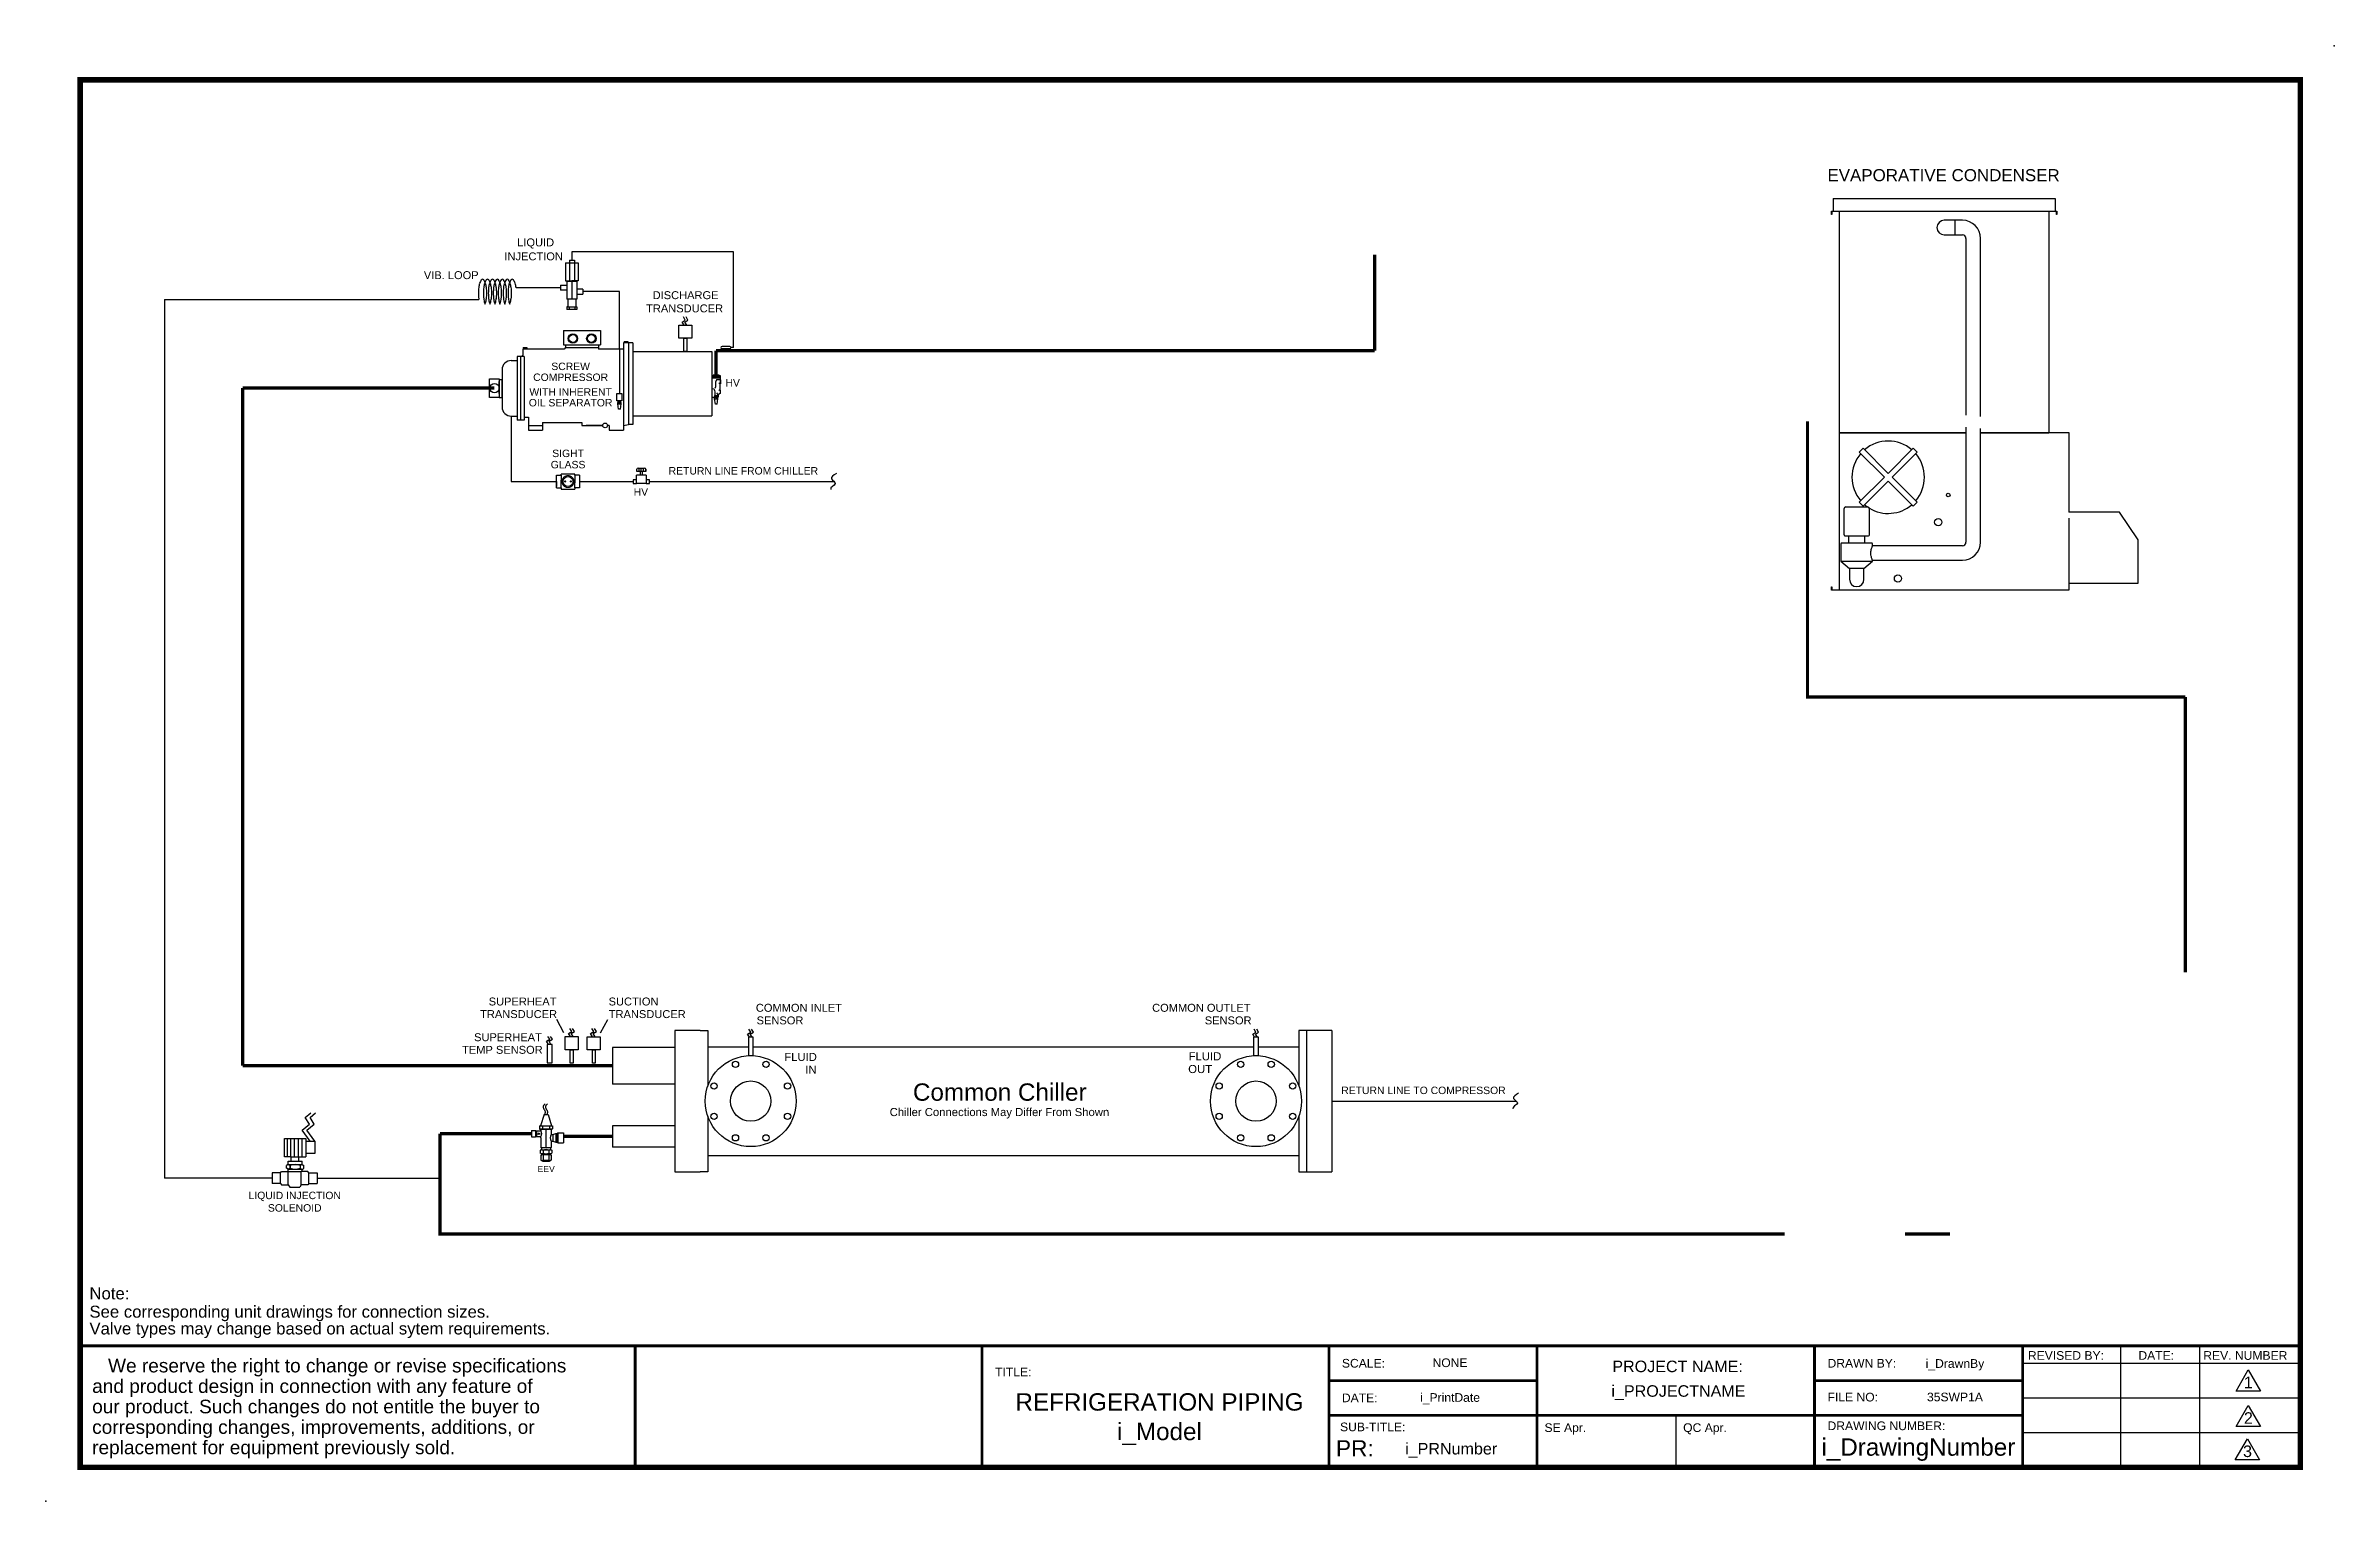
# Model space of a CAD drawing. Extents: x 2 to 20.5, y -1.3 to 10.5.
import ezdxf
from ezdxf.enums import TextEntityAlignment as Align

# ---------------------------------------------------------------- set-up
doc = ezdxf.new("R2010")
doc.units = 0
doc.header["$LTSCALE"] = 0.2
doc.header["$MEASUREMENT"] = 0
doc.layers.get('0').update_dxf_attribs({"color": 1})
doc.styles.add('ROMANS', font='ARIAL.TTF', dxfattribs={"height": 0.125})
doc.styles.add('SIMPLEX', font='ARIAL.TTF')
doc.styles.get("Standard").update_dxf_attribs({"font": 'ARIAL.TTF'})

msp = doc.modelspace()

# ---------------------------------------------------------------- linework, layer by layer
at = {"linetype": 'Continuous'}
for p, q in [((16.432, 9.273), (18.229, 9.273)), ((16.432, 9.273), (16.432, 9.17)), ((18.229, 9.273), (18.229, 9.17)), ((16.418, 9.144), (16.418, 9.17)), ((16.418, 9.17), (16.484, 9.17)), ((16.421, 9.144), (16.418, 9.144)), ((16.421, 9.167), (16.421, 9.144)), ((16.484, 9.167), (16.421, 9.167)), ((16.484, 9.17), (18.177, 9.17)), ((16.484, 9.17), (16.484, 9.17)), ((16.484, 9.17), (18.177, 9.17)), ((16.484, 7.378), (16.484, 9.167)), ((17.419, 9.097), (17.331, 9.097)), ((17.419, 8.98), (17.419, 9.097)), ((17.478, 9.097), (17.419, 9.097)), ((18.177, 9.17), (18.177, 9.17)), ((18.177, 9.17), (18.243, 9.17)), ((18.177, 9.167), (18.177, 7.378)), ((18.24, 9.167), (18.177, 9.167)), ((18.24, 9.144), (18.24, 9.167)), ((18.243, 9.144), (18.24, 9.144)), ((18.243, 9.17), (18.243, 9.144)), ((17.331, 8.98), (17.419, 8.98)), ((17.419, 8.98), (17.478, 8.98)), ((17.507, 8.95), (17.507, 7.52)), ((17.624, 7.51), (17.624, 8.95)), ((7.121, 8.274), (7.146, 8.29)), ((7.136, 8.249), (7.121, 8.274)), ((7.146, 8.29), (7.131, 8.315)), ((7.142, 8.274), (7.167, 8.29)), ((7.157, 8.249), (7.142, 8.274)), ((7.167, 8.29), (7.152, 8.315)), ((6.613, 8.055), (6.613, 7.696)), ((5.738, 7.512), (5.738, 6.983)), ((17.507, 7.424), (17.507, 6.493)), ((17.624, 6.493), (17.624, 7.412)), ((16.484, 7.378), (17.507, 7.378)), ((16.484, 7.377), (16.484, 7.378)), ((17.507, 7.377), (16.484, 7.377)), ((16.484, 6.108), (16.484, 7.377)), ((16.644, 7.22), (16.675, 7.252)), ((16.675, 7.252), (16.878, 7.049)), ((16.878, 7.049), (17.08, 7.252)), ((17.08, 7.252), (17.111, 7.22)), ((17.624, 7.378), (18.177, 7.378)), ((18.177, 7.377), (17.624, 7.377)), ((18.177, 7.377), (18.177, 7.38)), ((18.177, 7.38), (18.339, 7.38)), ((18.177, 7.378), (18.177, 7.377)), ((18.339, 7.38), (18.339, 6.734)), ((6.754, 7.064), (6.754, 7.083)), ((6.826, 7.064), (6.754, 7.064)), ((6.764, 7.092), (6.817, 7.092)), ((6.772, 7.064), (6.772, 7.092)), ((6.79, 7.064), (6.79, 7.092)), ((6.808, 7.064), (6.808, 7.092)), ((6.826, 7.083), (6.826, 7.064)), ((6.826, 7.064), (6.826, 7.083)), ((16.847, 7.018), (16.644, 7.22)), ((17.111, 7.22), (16.909, 7.018)), ((5.738, 6.983), (6.103, 6.983)), ((6.291, 6.983), (6.723, 6.983)), ((6.857, 6.983), (8.349, 6.983)), ((16.644, 6.816), (16.847, 7.018)), ((16.878, 6.987), (16.675, 6.785)), ((17.08, 6.785), (16.878, 6.987)), ((16.909, 7.018), (17.111, 6.816)), ((16.52, 6.764), (16.52, 6.552)), ((16.535, 6.779), (16.711, 6.779)), ((16.675, 6.785), (16.644, 6.816)), ((16.726, 6.552), (16.726, 6.764)), ((17.111, 6.816), (17.08, 6.785)), ((18.338, 6.688), (18.339, 6.688)), ((18.338, 6.688), (18.338, 6.104)), ((18.75, 6.734), (18.339, 6.734)), ((18.339, 6.688), (18.339, 6.162)), ((18.9, 6.511), (18.75, 6.734)), ((16.502, 6.486), (16.744, 6.486)), ((16.528, 6.544), (16.718, 6.544)), ((16.557, 6.544), (16.557, 6.486)), ((16.689, 6.486), (16.689, 6.544)), ((18.9, 6.162), (18.9, 6.511)), ((16.495, 6.478), (16.495, 6.339)), ((16.495, 6.339), (16.751, 6.339)), ((16.495, 6.339), (16.564, 6.28)), ((16.682, 6.28), (16.751, 6.339)), ((16.751, 6.464), (16.751, 6.478)), ((17.478, 6.464), (16.751, 6.464)), ((16.751, 6.339), (16.751, 6.346)), ((16.751, 6.346), (17.478, 6.346)), ((16.418, 6.13), (16.421, 6.13)), ((16.418, 6.104), (16.418, 6.13)), ((16.421, 6.13), (16.421, 6.108)), ((16.682, 6.28), (16.564, 6.28)), ((16.564, 6.28), (16.564, 6.192)), ((16.682, 6.192), (16.682, 6.28)), ((18.339, 6.162), (18.339, 6.104)), ((18.339, 6.162), (18.9, 6.162)), ((18.339, 6.104), (16.418, 6.104)), ((16.421, 6.108), (16.484, 6.108)), ((18.338, 6.104), (18.339, 6.104)), ((18.339, 6.104), (18.339, 6.104)), ((6.164, 2.523), (6.107, 2.631)), ((6.461, 2.523), (6.519, 2.631)), ((6.023, 2.454), (6.049, 2.47)), ((6.038, 2.429), (6.023, 2.454)), ((6.049, 2.47), (6.034, 2.494)), ((6.044, 2.454), (6.07, 2.47)), ((6.059, 2.429), (6.044, 2.454)), ((6.07, 2.47), (6.055, 2.494)), ((6.201, 2.517), (6.227, 2.533)), ((6.216, 2.492), (6.201, 2.517)), ((6.227, 2.533), (6.212, 2.558)), ((6.223, 2.517), (6.248, 2.533)), ((6.238, 2.492), (6.223, 2.517)), ((6.248, 2.533), (6.233, 2.558)), ((6.38, 2.516), (6.405, 2.532)), ((6.395, 2.491), (6.38, 2.516)), ((6.405, 2.532), (6.39, 2.557)), ((6.401, 2.516), (6.426, 2.532)), ((6.416, 2.491), (6.401, 2.516)), ((6.426, 2.532), (6.411, 2.557)), ((7.65, 2.513), (7.676, 2.528)), ((7.665, 2.488), (7.65, 2.513)), ((7.676, 2.528), (7.661, 2.553)), ((7.671, 2.513), (7.697, 2.528)), ((7.686, 2.488), (7.671, 2.513)), ((7.697, 2.528), (7.682, 2.553)), ((11.737, 2.513), (11.763, 2.528)), ((11.752, 2.488), (11.737, 2.513)), ((11.763, 2.528), (11.748, 2.553)), ((11.759, 2.513), (11.784, 2.528)), ((11.774, 2.488), (11.759, 2.513)), ((11.784, 2.528), (11.769, 2.553)), ((12.376, 1.97), (13.868, 1.97)), ((3.804, 1.347), (2.933, 1.347)), ((4.167, 1.347), (5.162, 1.347))]:
    msp.add_line(p, q, dxfattribs=at)
at = {"color": 1}
for p, q in [((6.177, 8.752), (6.177, 8.607)), ((6.177, 8.752), (6.279, 8.752)), ((6.208, 8.773), (6.208, 8.607)), ((6.208, 8.773), (6.248, 8.773)), ((7.535, 8.841), (6.228, 8.841)), ((6.228, 8.841), (6.228, 8.773)), ((6.248, 8.773), (6.248, 8.607)), ((6.279, 8.752), (6.279, 8.607)), ((7.535, 8.236), (7.535, 8.841)), ((5.777, 8.552), (5.901, 8.552)), ((5.901, 8.552), (6.136, 8.552)), ((6.136, 8.573), (6.136, 8.532)), ((6.136, 8.573), (6.187, 8.573)), ((6.187, 8.532), (6.136, 8.532)), ((6.177, 8.607), (6.228, 8.607)), ((6.187, 8.605), (6.187, 8.46)), ((6.187, 8.605), (6.269, 8.605)), ((6.279, 8.607), (6.228, 8.607)), ((6.228, 8.605), (6.228, 8.46)), ((6.269, 8.605), (6.269, 8.46)), ((6.316, 8.541), (6.269, 8.541)), ((6.316, 8.541), (6.316, 8.5)), ((6.613, 8.521), (6.316, 8.521)), ((6.613, 8.055), (6.613, 8.521)), ((7.535, 8.067), (7.535, 8.56)), ((2.933, 8.455), (5.476, 8.455)), ((2.933, 8.455), (2.933, 1.347)), ((6.269, 8.46), (6.187, 8.46)), ((6.187, 8.397), (6.269, 8.397)), ((6.195, 8.397), (6.187, 8.397)), ((6.187, 8.397), (6.187, 8.376)), ((6.269, 8.376), (6.187, 8.376)), ((6.195, 8.46), (6.195, 8.397)), ((6.205, 8.397), (6.205, 8.378)), ((6.251, 8.397), (6.251, 8.378)), ((6.261, 8.46), (6.261, 8.397)), ((6.269, 8.5), (6.316, 8.5)), ((6.269, 8.397), (6.269, 8.376)), ((6.16, 8.206), (6.46, 8.206)), ((6.16, 8.206), (6.16, 8.088)), ((6.46, 8.206), (6.46, 8.088)), ((5.738, 7.962), (5.785, 7.962)), ((5.785, 7.995), (5.785, 7.48)), ((5.841, 7.995), (5.785, 7.995)), ((5.813, 7.995), (5.813, 7.48)), ((5.83, 8.006), (5.82, 7.995)), ((5.83, 8.055), (5.83, 8.006)), ((6.166, 8.055), (5.83, 8.055)), ((5.835, 8.067), (5.864, 8.067)), ((5.835, 8.067), (5.835, 8.055)), ((5.841, 7.995), (5.841, 7.48)), ((5.864, 8.067), (5.864, 8.055)), ((6.16, 8.088), (6.46, 8.088)), ((6.176, 8.069), (6.166, 8.055)), ((6.176, 8.088), (6.176, 8.069)), ((6.176, 8.069), (6.443, 8.069)), ((6.443, 8.088), (6.443, 8.055)), ((6.647, 8.055), (6.443, 8.055)), ((6.647, 8.105), (6.647, 7.437)), ((6.722, 8.105), (6.647, 8.105)), ((6.651, 8.117), (6.68, 8.117)), ((6.651, 8.117), (6.651, 8.105)), ((6.68, 8.117), (6.68, 8.105)), ((6.685, 8.105), (6.685, 7.444)), ((6.722, 8.105), (6.722, 7.444)), ((6.722, 8.035), (7.36, 8.035)), ((7.36, 8.035), (7.36, 7.515)), ((7.505, 8.077), (7.443, 8.077)), ((7.505, 8.057), (7.443, 8.057)), ((7.535, 8.067), (7.515, 8.067)), ((5.64, 7.81), (5.64, 7.664)), ((5.64, 7.81), (5.64, 7.664)), ((5.64, 7.81), (5.663, 7.81)), ((5.64, 7.696), (5.64, 7.793)), ((5.663, 7.887), (5.663, 7.587)), ((5.663, 7.664), (5.663, 7.81)), ((7.43, 7.838), (7.363, 7.838)), ((7.43, 7.838), (7.363, 7.838)), ((7.43, 7.831), (7.363, 7.831)), ((7.43, 7.831), (7.363, 7.831)), ((7.43, 7.82), (7.364, 7.82)), ((7.43, 7.82), (7.364, 7.82)), ((7.421, 7.845), (7.37, 7.845)), ((7.37, 7.845), (7.37, 7.838)), ((7.421, 7.845), (7.37, 7.845)), ((7.37, 7.845), (7.37, 7.838)), ((7.373, 7.831), (7.373, 7.82)), ((7.373, 7.831), (7.373, 7.82)), ((7.38, 7.8), (7.38, 7.8)), ((7.38, 7.8), (7.38, 7.8)), ((7.397, 7.805), (7.391, 7.788)), ((7.397, 7.805), (7.391, 7.788)), ((7.391, 7.788), (7.391, 7.75)), ((7.391, 7.788), (7.391, 7.75)), ((7.43, 7.805), (7.397, 7.805)), ((7.43, 7.805), (7.397, 7.805)), ((7.424, 7.773), (7.416, 7.783)), ((7.424, 7.773), (7.416, 7.783)), ((7.418, 7.831), (7.418, 7.82)), ((7.418, 7.831), (7.418, 7.82)), ((7.421, 7.845), (7.421, 7.838)), ((7.421, 7.845), (7.421, 7.838)), ((7.427, 7.831), (7.427, 7.82)), ((7.427, 7.831), (7.427, 7.82)), ((7.43, 7.831), (7.43, 7.838)), ((7.43, 7.831), (7.43, 7.838)), ((7.43, 7.773), (7.43, 7.82)), ((7.43, 7.773), (7.43, 7.82)), ((7.43, 7.805), (7.43, 7.773)), ((7.43, 7.805), (7.43, 7.773)), ((5.64, 7.664), (5.663, 7.664)), ((6.627, 7.622), (6.599, 7.622)), ((6.599, 7.611), (6.599, 7.622)), ((6.627, 7.622), (6.599, 7.622)), ((6.599, 7.611), (6.599, 7.622)), ((6.599, 7.611), (6.627, 7.611)), ((6.605, 7.569), (6.599, 7.611)), ((6.599, 7.611), (6.627, 7.611)), ((6.605, 7.569), (6.599, 7.611)), ((6.602, 7.637), (6.624, 7.637)), ((6.602, 7.622), (6.602, 7.637)), ((6.602, 7.637), (6.624, 7.637)), ((6.602, 7.622), (6.602, 7.637)), ((6.624, 7.635), (6.602, 7.635)), ((6.624, 7.635), (6.602, 7.635)), ((6.624, 7.633), (6.602, 7.633)), ((6.624, 7.633), (6.602, 7.633)), ((6.624, 7.631), (6.602, 7.631)), ((6.624, 7.631), (6.602, 7.631)), ((6.624, 7.629), (6.602, 7.629)), ((6.624, 7.629), (6.602, 7.629)), ((6.624, 7.628), (6.602, 7.628)), ((6.624, 7.628), (6.602, 7.628)), ((6.624, 7.626), (6.602, 7.626)), ((6.624, 7.626), (6.602, 7.626)), ((6.624, 7.624), (6.602, 7.624)), ((6.624, 7.624), (6.602, 7.624)), ((6.622, 7.636), (6.603, 7.636)), ((6.622, 7.636), (6.603, 7.636)), ((6.622, 7.634), (6.603, 7.634)), ((6.622, 7.634), (6.603, 7.634)), ((6.622, 7.632), (6.603, 7.632)), ((6.622, 7.632), (6.603, 7.632)), ((6.622, 7.63), (6.603, 7.63)), ((6.622, 7.63), (6.603, 7.63)), ((6.622, 7.629), (6.603, 7.629)), ((6.622, 7.629), (6.603, 7.629)), ((6.622, 7.627), (6.603, 7.627)), ((6.622, 7.627), (6.603, 7.627)), ((6.622, 7.625), (6.603, 7.625)), ((6.622, 7.625), (6.603, 7.625)), ((6.622, 7.622), (6.603, 7.622)), ((6.622, 7.622), (6.603, 7.622)), ((6.609, 7.622), (6.609, 7.613)), ((6.609, 7.622), (6.609, 7.613)), ((6.618, 7.622), (6.618, 7.613)), ((6.618, 7.622), (6.618, 7.613)), ((6.621, 7.569), (6.627, 7.611)), ((6.621, 7.569), (6.627, 7.611)), ((6.627, 7.611), (6.627, 7.622)), ((6.627, 7.611), (6.627, 7.622)), ((7.363, 7.665), (7.38, 7.665)), ((7.367, 7.737), (7.376, 7.734)), ((7.367, 7.737), (7.376, 7.734)), ((7.376, 7.734), (7.38, 7.727)), ((7.376, 7.734), (7.38, 7.727)), ((7.38, 7.727), (7.383, 7.719)), ((7.38, 7.727), (7.383, 7.719)), ((7.38, 7.665), (7.413, 7.665)), ((7.38, 7.665), (7.413, 7.665)), ((7.383, 7.719), (7.385, 7.708)), ((7.383, 7.719), (7.385, 7.708)), ((7.41, 7.662), (7.383, 7.662)), ((7.383, 7.652), (7.383, 7.662)), ((7.41, 7.662), (7.383, 7.662)), ((7.383, 7.652), (7.383, 7.662)), ((7.383, 7.652), (7.41, 7.652)), ((7.389, 7.61), (7.383, 7.652)), ((7.383, 7.652), (7.41, 7.652)), ((7.389, 7.61), (7.383, 7.652)), ((7.391, 7.75), (7.385, 7.735)), ((7.391, 7.75), (7.385, 7.735)), ((7.385, 7.708), (7.385, 7.679)), ((7.385, 7.708), (7.385, 7.679)), ((7.385, 7.678), (7.408, 7.678)), ((7.385, 7.662), (7.385, 7.678)), ((7.385, 7.678), (7.408, 7.678)), ((7.385, 7.662), (7.385, 7.678)), ((7.408, 7.676), (7.385, 7.676)), ((7.408, 7.676), (7.385, 7.676)), ((7.408, 7.674), (7.385, 7.674)), ((7.408, 7.674), (7.385, 7.674)), ((7.408, 7.672), (7.385, 7.672)), ((7.408, 7.672), (7.385, 7.672)), ((7.408, 7.67), (7.385, 7.67)), ((7.408, 7.67), (7.385, 7.67)), ((7.408, 7.668), (7.385, 7.668)), ((7.408, 7.668), (7.385, 7.668)), ((7.408, 7.666), (7.385, 7.666)), ((7.408, 7.666), (7.385, 7.666)), ((7.408, 7.664), (7.385, 7.664)), ((7.408, 7.664), (7.385, 7.664)), ((7.406, 7.677), (7.387, 7.677)), ((7.406, 7.677), (7.387, 7.677)), ((7.406, 7.675), (7.387, 7.675)), ((7.406, 7.675), (7.387, 7.675)), ((7.406, 7.673), (7.387, 7.673)), ((7.406, 7.673), (7.387, 7.673)), ((7.406, 7.671), (7.387, 7.671)), ((7.406, 7.671), (7.387, 7.671)), ((7.406, 7.669), (7.387, 7.669)), ((7.406, 7.669), (7.387, 7.669)), ((7.406, 7.667), (7.387, 7.667)), ((7.406, 7.667), (7.387, 7.667)), ((7.406, 7.665), (7.387, 7.665)), ((7.406, 7.665), (7.387, 7.665)), ((7.406, 7.663), (7.387, 7.663)), ((7.406, 7.663), (7.387, 7.663)), ((7.404, 7.61), (7.389, 7.61)), ((7.404, 7.61), (7.389, 7.61)), ((7.393, 7.662), (7.393, 7.653)), ((7.393, 7.662), (7.393, 7.653)), ((7.408, 7.691), (7.401, 7.7)), ((7.408, 7.691), (7.401, 7.7)), ((7.402, 7.662), (7.402, 7.653)), ((7.402, 7.662), (7.402, 7.653)), ((7.404, 7.61), (7.41, 7.652)), ((7.404, 7.61), (7.41, 7.652)), ((7.428, 7.695), (7.407, 7.681)), ((7.428, 7.695), (7.407, 7.681)), ((7.408, 7.662), (7.408, 7.691)), ((7.408, 7.662), (7.408, 7.691)), ((7.41, 7.652), (7.41, 7.662)), ((7.41, 7.652), (7.41, 7.662)), ((7.413, 7.665), (7.413, 7.685)), ((7.413, 7.685), (7.413, 7.665)), ((7.413, 7.665), (7.413, 7.685)), ((7.413, 7.685), (7.413, 7.665)), ((7.425, 7.729), (7.417, 7.72)), ((7.425, 7.729), (7.417, 7.72)), ((7.43, 7.773), (7.424, 7.773)), ((7.43, 7.773), (7.424, 7.773)), ((7.425, 7.773), (7.425, 7.729)), ((7.425, 7.773), (7.425, 7.729)), ((7.425, 7.729), (7.428, 7.723)), ((7.425, 7.729), (7.428, 7.723)), ((7.428, 7.723), (7.428, 7.695)), ((7.428, 7.723), (7.428, 7.695)), ((5.738, 7.512), (5.785, 7.512)), ((5.841, 7.48), (5.785, 7.48)), ((5.841, 7.503), (5.876, 7.503)), ((5.876, 7.503), (5.876, 7.4)), ((5.876, 7.437), (5.991, 7.437)), ((5.991, 7.461), (5.991, 7.4)), ((5.991, 7.461), (6.308, 7.461)), ((6.308, 7.461), (6.308, 7.437)), ((6.308, 7.437), (6.478, 7.437)), ((6.53, 7.437), (6.53, 7.4)), ((6.621, 7.569), (6.605, 7.569)), ((6.621, 7.569), (6.605, 7.569)), ((6.647, 7.437), (6.685, 7.444)), ((6.647, 7.437), (6.647, 7.4)), ((6.722, 7.444), (6.685, 7.444)), ((6.722, 7.515), (7.36, 7.515)), ((5.876, 7.4), (5.991, 7.4)), ((6.53, 7.4), (6.647, 7.4)), ((6.141, 7.035), (6.141, 7.044)), ((6.253, 7.044), (6.141, 7.044)), ((6.253, 7.035), (6.253, 7.044)), ((6.103, 7.035), (6.141, 7.035)), ((6.103, 6.931), (6.103, 7.035)), ((6.103, 6.983), (6.103, 6.943)), ((6.103, 6.983), (6.103, 6.983)), ((6.103, 6.931), (6.141, 6.931)), ((6.141, 7.035), (6.141, 6.973)), ((6.141, 6.931), (6.141, 6.993)), ((6.141, 6.931), (6.141, 6.921)), ((6.141, 6.921), (6.253, 6.921)), ((6.197, 6.921), (6.197, 6.921)), ((6.291, 7.035), (6.253, 7.035)), ((6.253, 7.035), (6.253, 6.973)), ((6.253, 6.931), (6.253, 6.993)), ((6.253, 6.931), (6.253, 6.921)), ((6.291, 6.931), (6.253, 6.931)), ((6.291, 7.035), (6.291, 6.931))]:
    msp.add_line(p, q, dxfattribs=at)
for p, q in [((6.478, 7.437), (6.344, 7.437)), ((6.53, 7.437), (6.516, 7.437)), ((4.071, 1.837), (4.117, 1.876)), ((4.11, 1.837), (4.155, 1.876)), ((6.003, 1.863), (5.975, 1.77)), ((6.003, 1.863), (6.035, 1.863)), ((6.035, 1.863), (6.063, 1.77)), ((3.902, 1.519), (3.902, 1.668)), ((3.902, 1.668), (4.076, 1.668)), ((3.927, 1.519), (3.927, 1.668)), ((3.954, 1.519), (3.954, 1.668)), ((3.984, 1.519), (3.984, 1.668)), ((4.017, 1.519), (4.017, 1.668)), ((4.045, 1.736), (4.104, 1.783)), ((4.11, 1.645), (4.045, 1.736)), ((4.046, 1.519), (4.046, 1.668)), ((4.104, 1.783), (4.071, 1.837)), ((4.076, 1.668), (4.076, 1.519)), ((4.084, 1.736), (4.143, 1.783)), ((4.149, 1.645), (4.084, 1.736)), ((4.143, 1.783), (4.11, 1.837)), ((5.901, 1.732), (5.934, 1.732)), ((5.901, 1.732), (5.901, 1.68)), ((5.901, 1.68), (5.934, 1.68)), ((5.934, 1.732), (5.934, 1.68)), ((5.934, 1.732), (5.941, 1.728)), ((5.934, 1.68), (5.941, 1.684)), ((5.935, 1.706), (5.972, 1.706)), ((5.941, 1.728), (5.941, 1.684)), ((5.974, 1.728), (5.941, 1.728)), ((5.941, 1.684), (5.974, 1.684)), ((5.972, 1.706), (5.958, 1.711)), ((5.972, 1.706), (5.958, 1.701)), ((5.967, 1.77), (5.967, 1.745)), ((5.967, 1.77), (6.071, 1.77)), ((5.967, 1.745), (6.071, 1.745)), ((5.967, 1.745), (5.977, 1.739)), ((5.977, 1.729), (5.974, 1.728)), ((5.977, 1.683), (5.974, 1.684)), ((5.977, 1.739), (5.991, 1.743)), ((5.977, 1.739), (5.977, 1.729)), ((5.977, 1.673), (5.977, 1.683)), ((5.977, 1.673), (5.977, 1.596)), ((5.99, 1.743), (6.047, 1.743)), ((5.991, 1.77), (5.991, 1.743)), ((6.019, 1.596), (6.019, 1.743)), ((6.047, 1.77), (6.047, 1.743)), ((6.047, 1.77), (6.047, 1.745)), ((6.061, 1.739), (6.047, 1.743)), ((6.071, 1.745), (6.061, 1.739)), ((6.061, 1.739), (6.061, 1.729)), ((6.061, 1.729), (6.061, 1.699)), ((6.061, 1.699), (6.074, 1.699)), ((6.071, 1.77), (6.071, 1.745)), ((6.074, 1.699), (6.099, 1.709)), ((6.074, 1.699), (6.074, 1.647)), ((6.099, 1.709), (6.099, 1.638)), ((6.099, 1.709), (6.109, 1.709)), ((6.109, 1.709), (6.115, 1.714)), ((6.109, 1.709), (6.109, 1.638)), ((6.115, 1.714), (6.159, 1.714)), ((6.115, 1.714), (6.115, 1.633)), ((6.159, 1.714), (6.159, 1.633)), ((6.159, 1.714), (6.159, 1.684)), ((3.958, 1.519), (3.902, 1.519)), ((3.932, 1.484), (4.046, 1.484)), ((3.932, 1.457), (3.932, 1.484)), ((3.958, 1.519), (4.02, 1.519)), ((3.958, 1.484), (3.958, 1.519)), ((4.02, 1.519), (4.076, 1.519)), ((4.02, 1.484), (4.02, 1.519)), ((4.046, 1.457), (4.046, 1.484)), ((4.076, 1.645), (4.149, 1.645)), ((4.149, 1.547), (4.076, 1.547)), ((4.149, 1.645), (4.149, 1.547)), ((5.984, 1.578), (5.971, 1.572)), ((5.971, 1.572), (5.971, 1.549)), ((5.984, 1.543), (5.971, 1.549)), ((5.977, 1.596), (6.061, 1.596)), ((5.977, 1.596), (5.983, 1.59)), ((5.983, 1.538), (5.978, 1.531)), ((5.978, 1.531), (5.978, 1.493)), ((5.978, 1.493), (5.992, 1.483)), ((5.983, 1.59), (5.983, 1.577)), ((5.983, 1.578), (5.996, 1.572)), ((5.983, 1.577), (6.055, 1.577)), ((5.983, 1.543), (5.996, 1.549)), ((5.983, 1.543), (6.055, 1.543)), ((5.983, 1.543), (5.983, 1.538)), ((5.983, 1.538), (6.055, 1.538)), ((5.995, 1.532), (5.983, 1.538)), ((5.995, 1.492), (5.986, 1.487)), ((5.992, 1.483), (6.046, 1.483)), ((5.995, 1.532), (5.995, 1.492)), ((5.995, 1.492), (6.043, 1.492)), ((5.996, 1.572), (5.996, 1.549)), ((6.055, 1.578), (6.042, 1.572)), ((6.042, 1.572), (6.042, 1.549)), ((6.055, 1.543), (6.042, 1.549)), ((6.043, 1.532), (6.055, 1.538)), ((6.043, 1.532), (6.043, 1.492)), ((6.043, 1.492), (6.052, 1.487)), ((6.06, 1.493), (6.046, 1.483)), ((6.054, 1.578), (6.067, 1.572)), ((6.054, 1.543), (6.067, 1.549)), ((6.061, 1.596), (6.055, 1.59)), ((6.055, 1.59), (6.055, 1.577)), ((6.055, 1.543), (6.055, 1.538)), ((6.055, 1.538), (6.06, 1.531)), ((6.06, 1.531), (6.06, 1.493)), ((6.061, 1.647), (6.061, 1.596)), ((6.061, 1.647), (6.074, 1.647)), ((6.067, 1.572), (6.067, 1.549)), ((6.074, 1.647), (6.099, 1.638)), ((6.099, 1.638), (6.109, 1.638)), ((6.109, 1.638), (6.115, 1.633)), ((6.115, 1.633), (6.159, 1.633)), ((3.804, 1.39), (3.804, 1.304)), ((3.872, 1.39), (3.804, 1.39)), ((3.872, 1.304), (3.804, 1.304)), ((3.872, 1.391), (3.878, 1.4)), ((3.872, 1.303), (3.872, 1.391)), ((3.872, 1.303), (3.878, 1.294)), ((3.878, 1.4), (3.932, 1.4)), ((3.932, 1.457), (3.918, 1.45)), ((3.918, 1.427), (3.918, 1.45)), ((3.932, 1.419), (3.918, 1.427)), ((3.932, 1.457), (4.046, 1.457)), ((3.932, 1.457), (3.948, 1.45)), ((3.948, 1.427), (3.932, 1.418)), ((3.932, 1.419), (4.046, 1.418)), ((3.932, 1.4), (3.932, 1.419)), ((3.932, 1.4), (4.039, 1.4)), ((3.932, 1.294), (3.932, 1.4)), ((3.948, 1.45), (3.948, 1.427)), ((3.948, 1.427), (3.948, 1.45)), ((4.046, 1.457), (4.03, 1.45)), ((4.03, 1.45), (4.03, 1.427)), ((4.03, 1.427), (4.046, 1.418)), ((4.039, 1.294), (4.039, 1.4)), ((4.093, 1.4), (4.039, 1.4)), ((4.046, 1.457), (4.06, 1.45)), ((4.046, 1.418), (4.06, 1.427)), ((4.046, 1.4), (4.046, 1.419)), ((4.06, 1.427), (4.06, 1.45)), ((4.099, 1.391), (4.093, 1.4)), ((4.099, 1.303), (4.093, 1.294)), ((4.099, 1.303), (4.099, 1.391)), ((4.099, 1.39), (4.167, 1.39)), ((4.099, 1.304), (4.167, 1.304)), ((4.167, 1.39), (4.167, 1.304)), ((3.878, 1.294), (3.932, 1.294)), ((3.932, 1.294), (3.945, 1.275)), ((3.945, 1.275), (4.026, 1.275)), ((4.039, 1.294), (4.026, 1.275)), ((4.093, 1.294), (4.039, 1.294))]:
    msp.add_line(p, q)
at = {"color": 1, "linetype": 'Continuous'}
for p, q in [((6.829, 7.036), (6.751, 7.036)), ((6.751, 6.998), (6.751, 7.036)), ((6.829, 7.036), (6.829, 6.968)), ((6.829, 6.968), (6.751, 6.968)), ((6.857, 6.998), (6.829, 6.998)), ((6.829, 6.968), (6.857, 6.968)), ((6.857, 6.968), (6.857, 6.998))]:
    msp.add_line(p, q, dxfattribs=at)
at = {"ltscale": 5}
for p, q in [((7.062, 2.542), (7.062, 1.398)), ((7.267, 2.542), (7.062, 2.542)), ((7.267, 2.542), (7.328, 2.542)), ((7.328, 2.542), (7.328, 2.091)), ((7.328, 2.409), (7.656, 2.409)), ((7.328, 2.409), (7.656, 2.409)), ((7.695, 2.409), (11.743, 2.409)), ((11.782, 2.409), (12.11, 2.409)), ((11.782, 2.409), (12.11, 2.409)), ((12.11, 2.542), (12.11, 2.091)), ((12.171, 2.542), (12.11, 2.542)), ((12.171, 2.542), (12.171, 1.398)), ((12.171, 2.542), (12.171, 1.398)), ((12.376, 2.542), (12.171, 2.542)), ((12.376, 2.542), (12.376, 1.398)), ((7.062, 2.404), (6.556, 2.404)), ((6.556, 2.404), (6.556, 2.108)), ((7.062, 2.343), (7.062, 2.047)), ((7.062, 2.108), (6.556, 2.108)), ((7.062, 1.771), (6.556, 1.771)), ((6.556, 1.771), (6.556, 1.597)), ((7.328, 1.849), (7.328, 1.398)), ((12.11, 1.849), (12.11, 1.398)), ((7.062, 1.597), (6.556, 1.597)), ((7.328, 1.531), (12.11, 1.531)), ((7.062, 1.398), (7.267, 1.398)), ((7.328, 1.398), (7.267, 1.398)), ((12.11, 1.398), (12.171, 1.398)), ((12.171, 1.398), (12.376, 1.398))]:
    msp.add_line(p, q, dxfattribs=at)
at = {"lineweight": 30}
for p, q in [((6.74, -0.993), (6.74, -0.01)), ((9.546, -0.993), (9.546, -0.01)), ((12.353, -0.01), (17.966, -0.01)), ((12.353, -0.993), (12.353, -0.01)), ((14.037, -0.01), (14.037, -0.993)), ((16.282, -0.01), (16.282, -0.572)), ((17.966, -0.01), (17.966, -0.993)), ((17.966, -0.01), (20.212, -0.01)), ((17.966, -0.01), (17.966, -0.151)), ((17.966, -0.151), (20.212, -0.151)), ((18.758, -0.01), (18.758, -0.431)), ((19.397, -0.01), (19.397, -0.431)), ((14.037, -0.291), (12.353, -0.291)), ((16.282, -0.291), (17.966, -0.291)), ((16.282, -0.572), (16.282, -0.291)), ((18.758, -0.291), (18.758, -0.712)), ((19.397, -0.291), (19.397, -0.712)), ((17.966, -0.431), (20.212, -0.431)), ((17.966, -0.572), (12.353, -0.572)), ((15.16, -0.572), (15.16, -0.993)), ((16.282, -0.572), (16.282, -0.993)), ((17.966, -0.712), (20.212, -0.712)), ((18.758, -0.572), (18.758, -0.993)), ((19.397, -0.572), (19.397, -0.993)), ((17.966, -0.993), (20.212, -0.993))]:
    msp.add_line(p, q, dxfattribs=at)
for points, const_width in [([(2.249, -0.993), (20.212, -0.993), (20.212, 10.234), (2.249, 10.234), (2.249, -0.993)], 0.0449), ([(3.564, 2.469), (3.564, 2.256)], 0.0267), ([(6.556, 2.256), (3.564, 2.256)], 0.0267), ([(5.162, 1.706), (5.901, 1.706)], 0.0267)]:
    msp.add_lwpolyline(points, dxfattribs=dict(const_width=const_width))
at = {"linetype": 'Continuous', "const_width": 0.0267}
for points in [[(12.723, 8.162), (12.723, 8.819)], [(12.723, 8.042), (12.723, 8.162)], [(7.395, 8.042), (8.377, 8.042)], [(7.395, 7.845), (7.395, 8.042)], [(8.377, 8.042), (8.541, 8.042)], [(8.541, 8.042), (12.723, 8.042)], [(3.564, 7.739), (4.549, 7.739)], [(3.564, 7.739), (3.564, 7.367)], [(4.549, 7.739), (5.602, 7.739)], [(19.282, 5.239), (16.225, 5.239), (16.225, 7.47)], [(3.564, 2.469), (3.564, 7.367)], [(19.282, 5.239), (19.282, 3.011)], [(5.162, 1.706), (5.162, 0.894), (16.04, 0.894)], [(6.159, 1.684), (6.556, 1.684)], [(17.014, 0.894), (17.378, 0.894)]]:
    msp.add_lwpolyline(points, dxfattribs=at)
at = {"linetype": 'Continuous'}
for points in [[(7.094, 8.249), (7.198, 8.249), (7.198, 8.142), (7.094, 8.142)], [(7.134, 8.142), (7.157, 8.142), (7.157, 8.035), (7.134, 8.035)], [(6.592, 7.696), (6.633, 7.696), (6.633, 7.637), (6.592, 7.637)], [(6.029, 2.279), (6.068, 2.279), (6.068, 2.429), (6.029, 2.429)], [(6.174, 2.492), (6.279, 2.492), (6.279, 2.385), (6.174, 2.385)], [(6.353, 2.491), (6.457, 2.491), (6.457, 2.384), (6.353, 2.384)], [(7.656, 2.338), (7.695, 2.338), (7.695, 2.488), (7.656, 2.488)], [(11.743, 2.338), (11.782, 2.338), (11.782, 2.488), (11.743, 2.488)], [(6.215, 2.385), (6.238, 2.385), (6.238, 2.278), (6.215, 2.278)], [(6.394, 2.384), (6.416, 2.384), (6.416, 2.277), (6.394, 2.277)]]:
    msp.add_lwpolyline(points, close=True, dxfattribs=at)
at = {"color": 1}
msp.add_lwpolyline([(5.64, 7.664), (5.561, 7.664), (5.561, 7.815), (5.64, 7.815)], close=True, dxfattribs=at)
at = {"color": 1, "linetype": 'Continuous'}
msp.add_lwpolyline([(6.797, 7.064), (6.797, 7.036), (6.783, 7.036), (6.783, 7.064)], dxfattribs=at)
at = {"color": 1}
for points, const_width in [([(6.245, 6.983, 1), (6.148, 6.983, 1)], 0.00879), ([(6.169, 6.984, -1), (6.178, 6.984, -1)], 0.00872), ([(6.224, 6.984, 1), (6.215, 6.984, 1)], 0.00872)]:
    msp.add_lwpolyline(points, format="xyb", close=True, dxfattribs=dict(at, const_width=const_width))
at = {"color": 1, "linetype": 'Continuous'}
msp.add_lwpolyline([(6.751, 6.968), (6.751, 6.998), (6.723, 6.998), (6.723, 6.968)], close=True, dxfattribs=at)
at = {"lineweight": 30, "const_width": 0.0225}
for points in [[(6.766, -0.01), (2.249, -0.01)], [(20.212, -0.01), (6.74, -0.01), (6.74, -0.993)], [(9.546, -0.01), (9.546, -0.993)], [(12.353, -0.01), (12.353, -0.993)], [(14.037, -0.01), (14.037, -0.993)], [(16.282, -0.01), (16.282, -0.993)], [(17.966, -0.993), (17.966, -0.01), (20.212, -0.01)], [(14.037, -0.291), (12.353, -0.291)], [(17.966, -0.291), (16.282, -0.291), (16.282, -0.993)], [(17.966, -0.572), (12.353, -0.572)]]:
    msp.add_lwpolyline(points, dxfattribs=at)
for points in [[(19.791, -0.205), (19.89, -0.376), (19.693, -0.376)], [(19.791, -0.493), (19.89, -0.664), (19.693, -0.664)], [(19.784, -0.762), (19.883, -0.933), (19.685, -0.933)]]:
    msp.add_lwpolyline(points, close=True)
at = {"color": 1}
for centre, radius in [((6.236, 8.14), 0.0385), ((6.236, 8.14), 0.0316), ((6.386, 8.14), 0.0385), ((6.386, 8.14), 0.0316), ((5.602, 7.739), 0.0378), ((6.497, 7.437), 0.0187), ((6.197, 6.983), 0.0404)]:
    msp.add_circle(centre, radius, dxfattribs=at)
at = {"linetype": 'Continuous'}
for centre, radius in [((17.364, 6.874), 0.0147), ((17.283, 6.654), 0.0293), ((16.957, 6.199), 0.0293)]:
    msp.add_circle(centre, radius, dxfattribs=at)
at = {"ltscale": 5}
for centre, radius in [((7.675, 1.97), 0.368), ((7.675, 1.97), 0.368), ((7.552, 2.267), 0.0255), ((7.799, 2.267), 0.0255), ((11.763, 1.97), 0.368), ((11.639, 2.267), 0.0255), ((11.886, 2.267), 0.0255), ((7.378, 2.093), 0.0255), ((7.675, 1.97), 0.163), ((7.675, 1.97), 0.163), ((7.973, 2.093), 0.0255), ((11.465, 2.093), 0.0255), ((11.763, 1.97), 0.163), ((12.06, 2.093), 0.0255), ((7.378, 1.847), 0.0255), ((7.973, 1.847), 0.0255), ((11.465, 1.847), 0.0255), ((12.06, 1.847), 0.0255), ((7.552, 1.673), 0.0255), ((7.799, 1.673), 0.0255), ((11.639, 1.673), 0.0255), ((11.886, 1.673), 0.0255)]:
    msp.add_circle(centre, radius, dxfattribs=at)
at = {"linetype": 'Continuous'}
for centre, radius, start, end in [((17.331, 9.038), 0.0587, 90, 270), ((17.478, 8.95), 0.147, 0, 90), ((17.478, 8.95), 0.0293, 0, 90), ((16.878, 7.018), 0.293, 49.3012, 130.6988), ((16.878, 7.018), 0.293, 139.3012, 220.6988), ((16.878, 7.018), 0.293, 319.3012, 40.6988), ((16.535, 6.764), 0.0147, 90, 180), ((16.878, 7.018), 0.293, 229.3012, 234.7242), ((16.711, 6.764), 0.0147, 0, 90), ((16.878, 7.018), 0.293, 238.6908, 310.6988), ((16.502, 6.478), 0.00733, 90, 180), ((16.528, 6.552), 0.00733, 180, 270), ((16.718, 6.552), 0.00733, 270, 0), ((16.744, 6.478), 0.00733, 0, 90), ((17.478, 6.493), 0.147, 270, 0), ((17.478, 6.493), 0.0293, 270, 0), ((16.623, 6.192), 0.0587, 180, 0), ((16.623, 6.192), 0.0587, 0, 0.0012)]:
    msp.add_arc(centre, radius, start, end, dxfattribs=at)
at = {"color": 1}
for centre, radius, start, end in [((5.838, 8.508), 0.366, 172.8375, 180), ((5.672, 8.529), 0.199, 163.1232, 172.8375), ((5.569, 8.561), 0.0911, 143.78, 163.1232), ((5.506, 8.607), 0.0126, 90, 143.78), ((5.506, 8.607), 0.0126, 36.22, 90), ((5.878, 8.508), 0.366, 172.8375, 180), ((5.712, 8.529), 0.199, 163.1232, 172.8375), ((5.442, 8.561), 0.0911, 16.8768, 36.22), ((5.609, 8.561), 0.0911, 143.78, 163.1232), ((5.339, 8.529), 0.199, 7.1625, 16.8768), ((5.546, 8.607), 0.0126, 90, 143.78), ((5.174, 8.508), 0.366, 360, 7.1625), ((5.546, 8.607), 0.0126, 36.22, 90), ((5.918, 8.508), 0.366, 172.8375, 180), ((5.752, 8.529), 0.199, 163.1232, 172.8375), ((5.482, 8.561), 0.0911, 16.8768, 36.22), ((5.649, 8.561), 0.0911, 143.78, 163.1232), ((5.379, 8.529), 0.199, 7.1625, 16.8768), ((5.586, 8.607), 0.0126, 90, 143.78), ((5.214, 8.508), 0.366, 0, 7.1625), ((5.586, 8.607), 0.0126, 36.22, 90), ((5.958, 8.508), 0.366, 172.8375, 180), ((5.792, 8.529), 0.199, 163.1232, 172.8375), ((5.522, 8.561), 0.0911, 16.8768, 36.22), ((5.689, 8.561), 0.0911, 143.78, 163.1232), ((5.419, 8.529), 0.199, 7.1625, 16.8768), ((5.626, 8.607), 0.0126, 90, 143.78), ((5.254, 8.508), 0.366, 360, 7.1625), ((5.626, 8.607), 0.0126, 36.22, 90), ((5.998, 8.508), 0.366, 172.8375, 180), ((5.832, 8.529), 0.199, 163.1232, 172.8375), ((5.562, 8.561), 0.0911, 16.8768, 36.22), ((5.729, 8.561), 0.0911, 143.78, 163.1232), ((5.459, 8.529), 0.199, 7.1625, 16.8768), ((5.666, 8.607), 0.0126, 90, 143.78), ((5.294, 8.508), 0.366, 360, 7.1625), ((5.666, 8.607), 0.0126, 36.22, 90), ((6.038, 8.508), 0.366, 172.8375, 180), ((5.872, 8.529), 0.199, 163.1232, 172.8375), ((5.602, 8.561), 0.0911, 16.8768, 36.22), ((5.769, 8.561), 0.0911, 143.78, 163.1232), ((5.499, 8.529), 0.199, 7.1625, 16.8768), ((5.706, 8.607), 0.0126, 90, 143.78), ((5.334, 8.508), 0.366, 360, 7.1625), ((5.706, 8.607), 0.0126, 36.22, 90), ((6.078, 8.508), 0.366, 172.8375, 180), ((5.912, 8.529), 0.199, 163.1232, 172.8375), ((5.642, 8.561), 0.0911, 16.8768, 36.22), ((5.809, 8.561), 0.0911, 143.78, 163.1232), ((5.539, 8.529), 0.199, 7.1625, 16.8768), ((5.746, 8.607), 0.0126, 90, 143.78), ((5.374, 8.508), 0.366, 360, 7.1625), ((5.746, 8.607), 0.0126, 36.22, 90), ((5.682, 8.561), 0.0911, 16.8768, 36.22), ((5.579, 8.529), 0.199, 7.1625, 16.8768), ((5.414, 8.508), 0.366, 6.8741, 7.1625), ((5.838, 8.508), 0.366, 180, 187.1625), ((5.672, 8.488), 0.199, 187.1625, 189.4452), ((5.878, 8.508), 0.366, 180, 187.1625), ((5.712, 8.488), 0.199, 187.1625, 196.8768), ((5.609, 8.456), 0.0911, 196.8768, 203.7997), ((5.442, 8.456), 0.0911, 336.2003, 343.1232), ((5.339, 8.488), 0.199, 343.1232, 352.8375), ((5.174, 8.508), 0.366, 352.8375, 0), ((5.918, 8.508), 0.366, 180, 187.1625), ((5.752, 8.488), 0.199, 187.1625, 196.8768), ((5.649, 8.456), 0.0911, 196.8768, 203.7997), ((5.482, 8.456), 0.0911, 336.2003, 343.1232), ((5.379, 8.488), 0.199, 343.1232, 352.8375), ((5.214, 8.508), 0.366, 352.8375, 360), ((5.958, 8.508), 0.366, 180, 187.1625), ((5.792, 8.488), 0.199, 187.1625, 196.8768), ((5.689, 8.456), 0.0911, 196.8768, 203.7997), ((5.522, 8.456), 0.0911, 336.2003, 343.1232), ((5.419, 8.488), 0.199, 343.1232, 352.8375), ((5.254, 8.508), 0.366, 352.8375, 0), ((5.998, 8.508), 0.366, 180, 187.1625), ((5.832, 8.488), 0.199, 187.1625, 196.8768), ((5.729, 8.456), 0.0911, 196.8768, 203.7997), ((5.562, 8.456), 0.0911, 336.2003, 343.1232), ((5.459, 8.488), 0.199, 343.1232, 352.8375), ((5.294, 8.508), 0.366, 352.8375, 0), ((6.038, 8.508), 0.366, 180, 187.1625), ((5.872, 8.488), 0.199, 187.1625, 196.8768), ((5.769, 8.456), 0.0911, 196.8768, 203.7997), ((5.602, 8.456), 0.0911, 336.2003, 343.1232), ((5.499, 8.488), 0.199, 343.1232, 352.8375), ((5.334, 8.508), 0.366, 352.8375, 0), ((6.078, 8.508), 0.366, 180, 187.1625), ((5.912, 8.488), 0.199, 187.1625, 196.8768), ((5.809, 8.456), 0.0911, 196.8768, 203.7997), ((5.642, 8.456), 0.0911, 336.2003, 343.1232), ((5.539, 8.488), 0.199, 343.1232, 352.8375), ((5.374, 8.508), 0.366, 352.8375, 0), ((5.738, 7.887), 0.075, 90, 180), ((7.443, 8.067), 0.00996, 90, 270), ((7.505, 8.067), 0.00996, 270, 90), ((5.738, 7.587), 0.075, 180, 270), ((6.764, 7.083), 0.00937, 90, 180), ((6.817, 7.083), 0.00937, 0, 90)]:
    msp.add_arc(centre, radius, start, end, dxfattribs=at)
for centre, radius, start, end in [((5.944, 1.706), 0.0398, 324.298, 35.702), ((6.095, 1.673), 0.0423, 142.1931, 217.8069), ((6.019, 1.483), 0.0551, 63.9872, 116.0128), ((6.019, 1.526), 0.0514, 62.9764, 117.0236), ((6.019, 1.595), 0.0514, 242.9764, 297.0236), ((3.989, 1.344), 0.113, 68.9106, 111.0894), ((3.989, 1.532), 0.113, 248.9106, 291.0894)]:
    msp.add_arc(centre, radius, start, end)
at = {"linetype": 'Continuous'}
for points, knots in [([(8.369, 7.048), (8.345, 7.034), (8.301, 7.008), (8.393, 6.963), (8.314, 6.937), (8.323, 6.92)], [0, 0, 0, 0, 0.060042, 0.1094448, 0.1680905, 0.1680905, 0.1680905, 0.1680905]), ([(16.751, 6.347), (16.751, 6.347), (16.75, 6.349), (16.749, 6.351), (16.748, 6.353), (16.747, 6.356), (16.746, 6.36), (16.744, 6.364), (16.743, 6.368), (16.742, 6.373), (16.74, 6.378), (16.739, 6.383), (16.738, 6.389), (16.737, 6.395), (16.737, 6.401), (16.737, 6.407), (16.737, 6.413), (16.738, 6.419), (16.739, 6.424), (16.74, 6.431), (16.741, 6.436), (16.743, 6.441), (16.744, 6.446), (16.746, 6.45), (16.747, 6.453), (16.748, 6.456), (16.749, 6.459), (16.75, 6.461)], [0.0374906, 0.0374906, 0.0374906, 0.0374906, 0.1235133, 0.1235133, 0.1235133, 0.2219511, 0.2219511, 0.2219511, 0.3170942, 0.3170942, 0.3170942, 0.4151859, 0.4151859, 0.4151859, 0.5088102, 0.5088102, 0.5088102, 0.6067304, 0.6067304, 0.6067304, 0.7129996, 0.7129996, 0.7129996, 0.8074625, 0.8074625, 0.8074625, 0.9054203, 0.9054203, 0.9054203, 0.9054203]), ([(13.888, 2.035), (13.864, 2.021), (13.82, 1.995), (13.912, 1.95), (13.832, 1.924), (13.842, 1.907)], [0, 0, 0, 0, 0.060042, 0.1094448, 0.1680905, 0.1680905, 0.1680905, 0.1680905])]:
    msp.add_open_spline(points, degree=3, knots=knots, dxfattribs=at)
for points in [[(16.75, 6.461), (16.751, 6.463), (16.751, 6.464), (16.751, 6.464)], [(16.751, 6.346), (16.751, 6.346), (16.751, 6.346), (16.751, 6.347)]]:
    msp.add_open_spline(points, degree=3, dxfattribs=at)
for points in [[(6.012, 1.949), (6.003, 1.939), (5.985, 1.92), (6.016, 1.894), (6.011, 1.873), (6.008, 1.863)], [(6.031, 1.949), (6.022, 1.939), (6.004, 1.92), (6.035, 1.894), (6.03, 1.873), (6.027, 1.863)]]:
    msp.add_open_spline(points, degree=3, knots=[0, 0, 0, 0, 0.0336764, 0.06570933, 0.09453907, 0.09453907, 0.09453907, 0.09453907])
for p in [(20.487, 10.509), (17.966, -0.993), (1.972, -1.267)]:
    msp.add_point(p)
msp.add_solid([(5.958, 1.711), (5.958, 1.701), (5.972, 1.706), (5.958, 1.701)])

# ---------------------------------------------------------------- texts
for s, height, p in [('EVAPORATIVE CONDENSER', 0.09801, (17.326, 9.413)), ('EEV', 0.0501, (6.02, 1.396)), ('LIQUID INJECTION', 0.06015, (3.986, 1.177)), ('SOLENOID', 0.0602, (3.986, 1.076)), ('1', 0.0937, (19.792, -0.353)), ('2', 0.0937, (19.792, -0.641)), ('3', 0.0937, (19.785, -0.91))]:
    msp.add_text(s, height=height).set_placement(p, align=Align.CENTER)
at = {"color": 1}
for s, height, p in [('LIQUID', 0.0642, (5.935, 8.886)), ('INJECTION', 0.0642, (5.919, 8.773)), ('VIB. LOOP', 0.0641, (5.252, 8.621)), ('DISCHARGE', 0.0642, (7.148, 8.459)), ('TRANSDUCER', 0.0642, (7.14, 8.352)), ('COMPRESSOR', 0.0601, (6.218, 7.797)), ('SCREW', 0.0601, (6.218, 7.885)), ('OIL SEPARATOR', 0.06012, (6.218, 7.591)), ('WITH INHERENT', 0.06012, (6.218, 7.678)), ('SUPERHEAT', 0.0642, (5.829, 2.744)), ('SUCTION', 0.0642, (6.727, 2.744)), ('TRANSDUCER', 0.0642, (5.797, 2.642)), ('TRANSDUCER', 0.0642, (6.838, 2.642)), ('COMMON INLET', 0.06416, (8.065, 2.693)), ('SENSOR', 0.0642, (7.912, 2.591)), ('COMMON OUTLET', 0.06416, (11.321, 2.693)), ('SENSOR', 0.0642, (11.538, 2.591)), ('TEMP SENSOR', 0.06416, (5.666, 2.353)), ('SUPERHEAT', 0.0642, (5.711, 2.455))]:
    msp.add_text(s, height=height, dxfattribs=at).set_placement(p, align=Align.CENTER)
for s, height, p in [('HV', 0.06, (7.471, 7.752)), ('HV', 0.06, (7.471, 7.752)), ('SIGHT', 0.0602, (6.069, 7.181)), ('GLASS', 0.0602, (6.057, 7.09)), ('HV', 0.0601, (6.728, 6.869)), ('Note:', 0.0968, (2.325, 0.366)), ('See corresponding unit drawings for connection sizes.', 0.0968, (2.325, 0.218)), ('Valve types may change based on actual sytem requirements. ', 0.0968, (2.325, 0.082))]:
    msp.add_text(s, height=height, dxfattribs=at).set_placement(p)
for s, p in [('RETURN LINE FROM CHILLER', (8.22, 7.04)), ('RETURN LINE TO COMPRESSOR', (13.783, 2.027))]:
    msp.add_text(s, height=0.06015, dxfattribs=at).set_placement(p, align=Align.RIGHT)
at = {"ltscale": 5}
for s, height, p in [('FLUID', 0.0652, (7.947, 2.295)), ('IN', 0.0652, (8.117, 2.192)), ('FLUID', 0.0656, (11.218, 2.3))]:
    msp.add_text(s, height=height, dxfattribs=at).set_placement(p)
msp.add_text('OUT', height=0.0656, dxfattribs=at).set_placement((11.408, 2.197), align=Align.RIGHT)
at = {"lineweight": 30}
for s, height, p in [('Common Chiller', 0.14033, (9.69, 1.973)), ('NONE', 0.0702, (13.333, -0.182)), ('i_DrawnBy', 0.0702, (17.418, -0.188)), ('REFRIGERATION PIPING', 0.14033, (10.982, -0.534)), ('i_PrintDate', 0.07017, (13.333, -0.463)), ('35SWP1A', 0.0702, (17.418, -0.459)), ('i_Model', 0.1403, (10.982, -0.773)), ('i_DrawingNumber', 0.14033, (17.122, -0.899))]:
    msp.add_text(s, height=height, dxfattribs=at).set_placement(p, align=Align.CENTER)
at = {"ltscale": 5, "style": 'ROMANS'}
msp.add_text('Chiller Connections May Differ From Shown', height=0.06539, dxfattribs=at).set_placement((8.799, 1.849))
at = {"lineweight": 30}
for s, height, p in [('   We reserve the right to change or revise specifications', 0.1103, (2.347, -0.225)), ('REVISED BY:', 0.07017, (18.008, -0.123)), ('DATE:', 0.0702, (18.902, -0.123)), ('REV. NUMBER', 0.07017, (19.427, -0.123)), ('and product design in connection with any feature of', 0.1103, (2.347, -0.391)), ('our product. Such changes do not entitle the buyer to', 0.1103, (2.347, -0.556)), ('corresponding changes, improvements, additions, or ', 0.1103, (2.347, -0.722)), ('replacement for equipment previously sold.', 0.1103, (2.347, -0.887))]:
    msp.add_text(s, height=height, dxfattribs=at).set_placement(p)
at = {"lineweight": 30, "style": 'SIMPLEX'}
for s, height, p in [('SCALE:', 0.0702, (12.458, -0.186)), ('DRAWN BY:', 0.0702, (16.387, -0.186)), ('TITLE:', 0.0702, (9.652, -0.256)), ('DATE:', 0.0702, (12.458, -0.466)), ('FILE NO:', 0.0702, (16.387, -0.46)), ('SUB-TITLE:', 0.0702, (12.443, -0.701)), ('SE Apr.', 0.0702, (14.097, -0.707)), ('QC Apr.', 0.0702, (15.219, -0.707)), ('DRAWING NUMBER:', 0.07017, (16.387, -0.692))]:
    msp.add_text(s, height=height, dxfattribs=at).set_placement(p)
for s, height, p in [('PROJECT NAME:', 0.09318, (15.174, -0.223)), ('i_PROJECTNAME', 0.09318, (15.181, -0.422)), ('i_PRNumber', 0.0932, (13.342, -0.889))]:
    msp.add_text(s, height=height, dxfattribs=at).set_placement(p, align=Align.CENTER)
at = {"lineweight": 30}
msp.add_text('PR:', height=0.1316, dxfattribs=at).set_placement((12.716, -0.905), align=Align.RIGHT)
at = {"char_height": 0.0938, "attachment_point": 1}
for s, insert in [('\\A1;', (9.753, 7.827)), ('\\A1;  ', (10.676, 7.843))]:
    msp.add_mtext(s, dxfattribs=dict(at, insert=insert))

doc.saveas('drawing.dxf')
